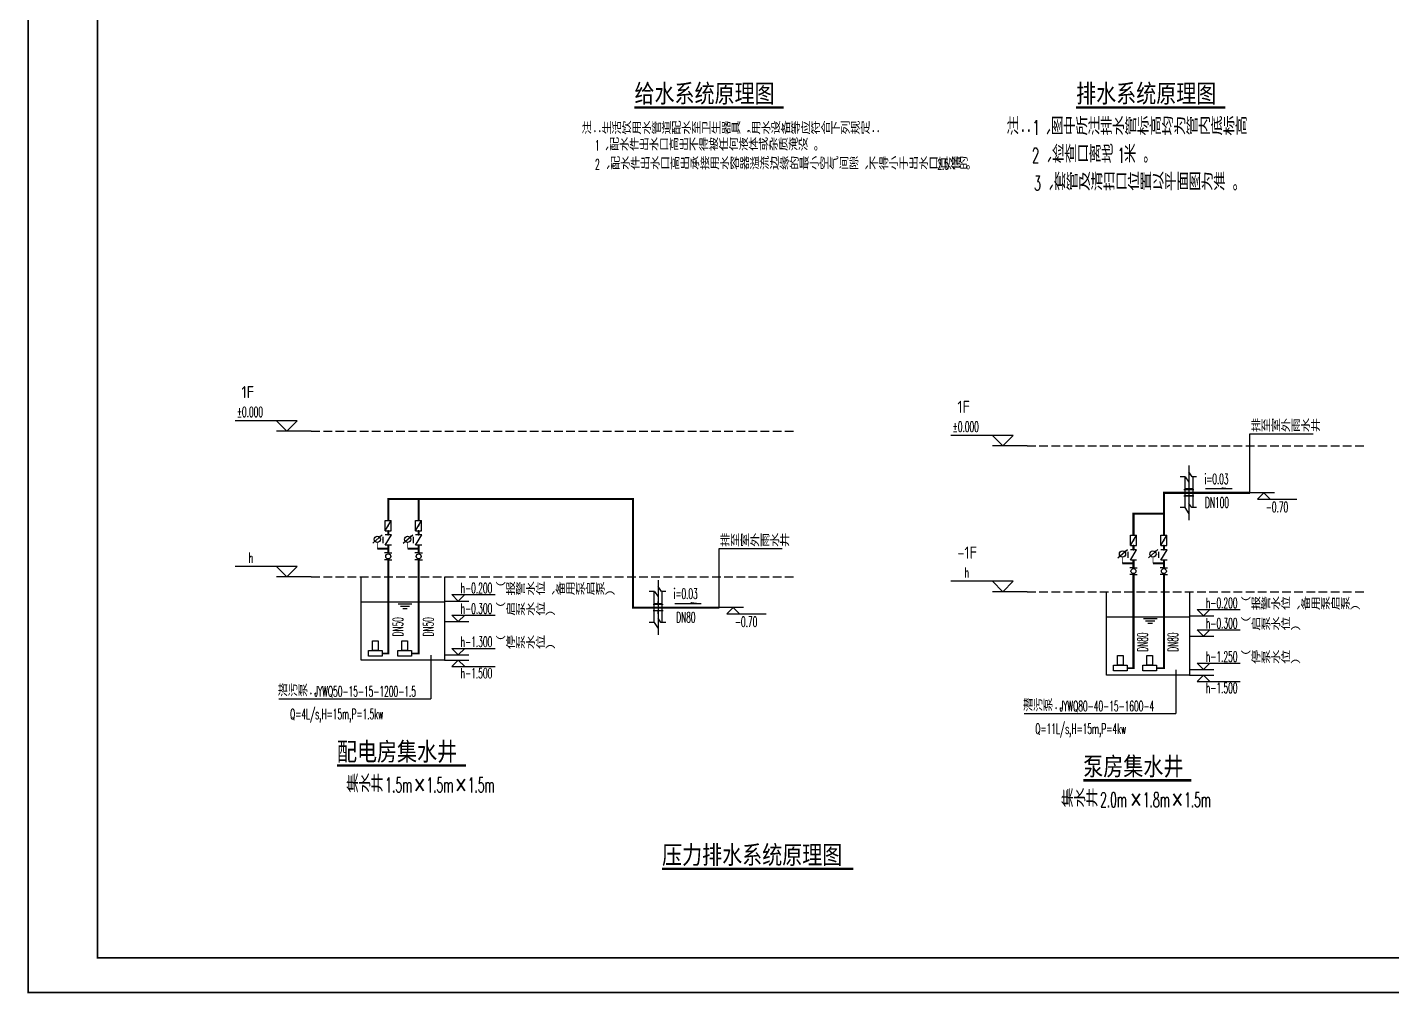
# Model space of a CAD drawing. Extents: x -452079 to 117456, y 3902 to 836955.
# Drawn here: x -328224 to -288910, y 206927 to 234629 of the extents above; entities that cross this region are included whole.
import ezdxf
from ezdxf.enums import TextEntityAlignment as Align

# ---------------------------------------------------------------- set-up
doc = ezdxf.new("R2010")
doc.units = 0
doc.header["$LTSCALE"] = 1000
doc.header["$MEASUREMENT"] = 0
for name, pattern in [('__DASH', [0.35, 0.25, -0.1]), ('DASH', [0.35, 0.25, -0.1]), ('DOTE_30', [0.726, 0.6, -0.06, 0.006, -0.06])]:
    doc.linetypes.add(name, pattern=pattern)
for name, color, linetype in [('0-cxFrame', 155, 'Continuous'), ('DIM_ELEV', 3, 'Continuous'), ('FM_ZF给水', 3, 'Continuous'), ('FM_ZF雨水', 4, 'Continuous'), ('gps-wang', 90, 'Continuous'), ('PIPE-雨水', 4, 'DOTE_30'), ('PUB_TITLE', 4, 'Continuous'), ('TWT_ZF文字', 3, 'Continuous'), ('WZ_ZF雨水', 4, 'Continuous'), ('雨水cao', 4, 'Continuous')]:
    doc.layers.add(name, color=color, linetype=linetype)
doc.layers.add('0-cxText', color=131, linetype='Continuous', lineweight=25)
doc.layers.add('Gps-ZF雨水', color=4, linetype='DOTE_30', lineweight=60)
doc.styles.add('-宋体', font='', dxfattribs={"width": 0.8})
doc.styles.add('_TCH_DIM', font='SIMPLEX', dxfattribs={"width": 0.75, "bigfont": '@1HZTXT'})
doc.styles.add('_TWT_PIPEDN', font='SIMPLEX', dxfattribs={"width": 0.65, "height": 3.5, "bigfont": 'HZTXT'})
doc.styles.add('cx_tuming', font='')
doc.styles.add('cx_tuqian1', font='')
doc.styles.get("Standard").update_dxf_attribs({"font": 'gbenor.shx', "bigfont": 'gbcbig.shx'})
doc.styles.add('黑体', font='', dxfattribs={"height": 12})
doc.styles.get('-宋体').set_extended_font_data('SimSun')
doc.styles.get('cx_tuming').set_extended_font_data('SimHei')
doc.styles.get('cx_tuqian1').set_extended_font_data('SimSun')
doc.styles.get('黑体').set_extended_font_data('SimHei')

# ---------------------------------------------------------------- blocks, each defined once
blk = doc.blocks.new('TK22.A1 L(Dragon)')
at = {"layer": '0-cxFrame', "color": 7, "const_width": 0.5}
blk.add_lwpolyline([(0, 0), (-841, 0), (-841, 594), (0, 594)], close=True, dxfattribs=at)
at = {"layer": '0-cxFrame', "const_width": 0.5}
blk.add_lwpolyline([(-80, 10), (-821, 10), (-821, 584), (-80, 584)], close=True, dxfattribs=at)
at = {"style": '黑体', "flags": 4}
blk.add_attdef('图幅', text='', height=3.3, dxfattribs=at).set_placement((-40, 3), align=Align.RIGHT)
at = {"layer": '0-cxText', "flags": 4}
for tag, height, style, p in [('建设单位', 3.5, 'cx_tuming', (-45, 240)), ('项目名称', 3.5, 'cx_tuming', (-45, 210)), ('子项名称', 3.5, 'cx_tuming', (-45, 180)), ('工程编号', 3.3, 'cx_tuqian1', (-35, 165)), ('图名1', 3.5, 'cx_tuming', (-45, 87)), ('图名2', 3.5, 'cx_tuming', (-45, 79)), ('图名3', 3.5, 'cx_tuming', (-45, 71)), ('出图日期', 3.3, 'cx_tuqian1', (-39, 60)), ('专业', 3.3, 'cx_tuqian1', (-55, 52)), ('图号', 3.3, 'cx_tuqian1', (-55, 44)), ('版次', 3.3, 'cx_tuqian1', (-20, 44))]:
    blk.add_attdef(tag, text='', height=height, dxfattribs=dict(at, style=style)).set_placement(p, align=Align.MIDDLE)
blk = doc.blocks.new('$VALVE$00000596')
blk.add_line((-216, 267), (241, 666))
blk.add_lwpolyline([(241, 666, 0, 50, 0), (114, 588, 50, 50, 0)], format="xyseb")
at = {"const_width": 30}
blk.add_lwpolyline([(0, 300), (0, 0)], dxfattribs=at)
blk.add_circle((0, 450), 150)
blk = doc.blocks.new('A$C63580975')
at = {"layer": 'FM_ZF雨水'}
blk.add_line((150, 180), (151, 180), dxfattribs=at)
blk.add_line((150, 180), (151, 180), dxfattribs=at)
at = {"layer": 'FM_ZF雨水', "const_width": 36}
for points in [[(150, 270), (0, 270), (0, 270)], [(150, 270), (0, 270), (0, 270)], [(0, 90), (0, 90), (150, 90)], [(0, 90), (0, 90), (150, 90)], [(150, 270), (150, 360)], [(150, 270), (150, 360)], [(150, 270), (300, 270), (300, 270)], [(150, 270), (300, 270), (300, 270)], [(300, 90), (300, 90), (150, 90)], [(150, 0), (150, 90)], [(300, 90), (300, 90), (150, 90)], [(150, 0), (150, 90)]]:
    blk.add_lwpolyline(points, dxfattribs=at)
blk = doc.blocks.new('$VALVE$00000316')
for p, q in [((-125, 72), (125, -72)), ((-125, 72), (-125, -72)), ((-125, 72), (125, 72)), ((125, 72), (125, -72)), ((-125, -72), (125, -72))]:
    blk.add_line(p, q)
at = {"const_width": 21.1}
blk.add_lwpolyline([(-11, 0, 1), (11, 0, 1)], format="xyb", close=True, dxfattribs=at)
for p in [(-125, 0), (125, 0)]:
    blk.add_point(p)
at = {"color": 7, "flags": 9}
for tag in ['XSIZE', 'YSIZE']:
    blk.add_attdef(tag, (0, 0), '', height=0.5, dxfattribs=at)
blk = doc.blocks.new('$VALVE$00000315')
blk.add_line((-75, 125), (75, 125))
blk.add_lwpolyline([(-125, -75), (-125, 75), (125, -75), (125, 75)])
for p in [(-125, 0), (125, 0)]:
    blk.add_point(p)
blk.add_solid([(0, 125), (0, 150), (75, 125)])
blk = doc.blocks.new('$VALVE$00000447')
for p, q in [((-82, 0), (-82, 90)), ((-82, 0), (-82, -90)), ((82, 0), (82, 90)), ((82, 0), (82, -90))]:
    blk.add_line(p, q)
blk.add_circle((0, 0), 60.1)
for p in [(-82, 0), (82, 0)]:
    blk.add_point(p)

msp = doc.modelspace()

# ---------------------------------------------------------------- hatches: boundary and pattern name
at = {"layer": 'FM_ZF雨水'}
for points in [[(-293511.36, 221335.76), (-293811.36, 221335.76), (-293811.36, 221375.76)], [(-308807.16, 218028.13), (-309107.16, 218028.13), (-309107.16, 218068.13)]]:
    msp.add_hatch(color=4, dxfattribs=at).paths.add_polyline_path(points)
at = {"layer": 'Gps-ZF雨水', "linetype": 'DOTE_30'}
for points in [[(-317823.14, 221039.5), (-317823.14, 221069.5), (-317853.14, 221069.5)], [(-317823.14, 221039.5), (-317853.14, 221039.5), (-317853.14, 221069.5)], [(-295474.63, 221215.64), (-295504.63, 221215.64), (-295504.63, 221245.64)], [(-295474.63, 221215.64), (-295474.63, 221245.64), (-295504.63, 221245.64)], [(-296351.02, 220614.43), (-296351.02, 220644.43), (-296381.02, 220644.43)], [(-296351.02, 220614.43), (-296381.02, 220614.43), (-296381.02, 220644.43)], [(-310770.43, 217908.01), (-310770.43, 217878.01), (-310800.43, 217878.01)], [(-317823.14, 216588.68), (-317793.14, 216588.68), (-317793.14, 216566.18)], [(-316946.76, 216588.68), (-316916.76, 216588.68), (-316916.76, 216566.18)], [(-296351.02, 216163.61), (-296321.02, 216163.61), (-296321.02, 216141.11)], [(-295474.63, 216163.61), (-295444.63, 216163.61), (-295444.63, 216141.11)]]:
    msp.add_hatch(color=256, dxfattribs=at).paths.add_polyline_path(points)
at = {"layer": 'Gps-ZF雨水'}
for points in [[(-310770.43, 221039.5), (-310770.43, 221069.5), (-310740.43, 221069.5)], [(-310770.43, 221039.5), (-310740.43, 221039.5), (-310740.43, 221069.5)], [(-310770.43, 217908.01), (-310800.43, 217908.01), (-310800.43, 217878.01)]]:
    msp.add_hatch(color=256, dxfattribs=at).paths.add_polyline_path(points)
at = {"layer": 'PIPE-雨水', "linetype": 'DOTE_30'}
for points in [[(-317823.14, 216588.68), (-317823.14, 216566.18), (-317793.14, 216566.18)], [(-316946.76, 216588.68), (-316946.76, 216566.18), (-316916.76, 216566.18)], [(-296351.02, 216163.61), (-296351.02, 216141.11), (-296321.02, 216141.11)], [(-295474.63, 216163.61), (-295474.63, 216141.11), (-295444.63, 216141.11)]]:
    msp.add_hatch(color=256, dxfattribs=at).paths.add_polyline_path(points)

# ---------------------------------------------------------------- linework, layer by layer
at = {"layer": 'DIM_ELEV'}
for p, q in [((-320443.2, 223290.71), (-322238.2, 223290.71)), ((-320743.2, 222990.71), (-321043.2, 223290.71)), ((-320043.2, 222990.71), (-321043.2, 222990.71)), ((-320743.2, 222990.71), (-320443.2, 223290.71)), ((-299816.42, 222865.64), (-301611.42, 222865.64)), ((-300116.42, 222565.64), (-300416.42, 222865.64)), ((-299416.42, 222565.64), (-300416.42, 222565.64)), ((-300116.42, 222565.64), (-299816.42, 222865.64)), ((-320443.2, 219090.71), (-322238.2, 219090.71)), ((-320743.2, 218790.71), (-321043.2, 219090.71)), ((-320743.2, 218790.71), (-320443.2, 219090.71)), ((-320043.2, 218790.71), (-321043.2, 218790.71)), ((-299816.42, 218665.64), (-301611.42, 218665.64)), ((-300116.42, 218365.64), (-300416.42, 218665.64)), ((-300116.42, 218365.64), (-299816.42, 218665.64)), ((-299416.42, 218365.64), (-300416.42, 218365.64))]:
    msp.add_line(p, q, dxfattribs=at)
at = {"layer": 'DIM_ELEV', "linetype": '__DASH'}
for p, q in [((-320043.2, 222990.71, -800.07), (-306140.41, 222990.71, -800.07)), ((-299416.42, 222565.64), (-289631.8, 222565.64)), ((-320043.2, 218790.71, -800.07), (-306140.41, 218790.71, -800.07)), ((-299416.42, 218365.64), (-289631.8, 218365.64))]:
    msp.add_line(p, q, dxfattribs=at)
at = {"layer": 'FM_ZF给水', "linetype": 'DASH', "const_width": 45, "elevation": -800.07}
for points in [[(-318140.12, 219607.2), (-318140.05, 219607.2)], [(-317263.73, 219607.2), (-317263.66, 219607.2)]]:
    msp.add_lwpolyline(points, dxfattribs=at)
at = {"layer": 'FM_ZF给水', "linetype": 'DASH', "const_width": 45}
for points in [[(-296667.99, 219182.14), (-296667.92, 219182.14)], [(-295791.6, 219182.14), (-295791.53, 219182.14)]]:
    msp.add_lwpolyline(points, dxfattribs=at)
at = {"layer": 'FM_ZF雨水', "color": 4}
for points in [[(-294271.76, 221335.76), (-293511.36, 221335.76)], [(-309567.56, 218028.13), (-308807.16, 218028.13)]]:
    msp.add_lwpolyline(points, dxfattribs=at)
at = {"layer": 'gps-wang'}
for p, q in [((-294751.79, 222006.1), (-294751.79, 220431.25)), ((-294656.72, 221680.44), (-294751.79, 221823.04)), ((-294856.72, 221680.44), (-295007.31, 221680.44)), ((-294871.86, 221680.44), (-294871.86, 220789.25)), ((-294856.72, 221680.44), (-294751.79, 221523.04)), ((-294532.23, 221680.44), (-294656.72, 221680.44)), ((-294631.71, 220789.25), (-294631.71, 221680.44)), ((-294631.71, 221326.11), (-294871.86, 221326.11)), ((-294631.71, 221126.11), (-294871.86, 221126.11)), ((-294868.41, 220789.25), (-295007.31, 220789.25)), ((-294868.41, 220789.25), (-294751.79, 220614.31)), ((-294671.53, 220789.25), (-294751.79, 220909.64)), ((-294532.23, 220789.25), (-294671.53, 220789.25)), ((-310047.59, 218698.47), (-310047.59, 217123.62)), ((-310152.52, 218372.81), (-310303.11, 218372.81)), ((-310167.66, 218372.81), (-310167.66, 217481.62)), ((-310152.52, 218372.81), (-310047.59, 218215.41)), ((-309952.52, 218372.81), (-310047.59, 218515.41)), ((-309828.03, 218372.81), (-309952.52, 218372.81)), ((-309927.51, 217481.62), (-309927.51, 218372.81)), ((-309927.51, 218018.49), (-310167.66, 218018.49)), ((-309927.51, 217818.49), (-310167.66, 217818.49)), ((-310164.21, 217481.62), (-310303.11, 217481.62)), ((-310164.21, 217481.62), (-310047.59, 217306.68)), ((-309967.33, 217481.62), (-310047.59, 217602.01)), ((-309828.03, 217481.62), (-309967.33, 217481.62))]:
    msp.add_line(p, q, dxfattribs=at)
at = {"layer": 'Gps-ZF雨水', "linetype": 'DOTE_30', "const_width": 60}
for points in [[(-317823.14, 221039.5), (-316946.76, 221039.5)], [(-317823.14, 220419.53), (-317823.14, 221039.5)], [(-316946.76, 220419.53), (-316946.76, 221039.5)], [(-295474.63, 220614.43), (-295474.63, 221215.64)], [(-295474.63, 221215.64), (-292991.72, 221215.64)], [(-296351.02, 220614.43), (-295474.63, 220614.43)], [(-296351.02, 219994.46), (-296351.02, 220614.43)], [(-295474.63, 219994.46), (-295474.63, 220614.43)], [(-317823.14, 220002.47), (-317823.14, 220119.94)], [(-316946.76, 220002.47), (-316946.76, 220119.94)], [(-318140.05, 219607.2), (-317823.14, 219607.2)], [(-317823.14, 219607.2), (-317823.14, 219702.47)], [(-317823.14, 219482.65), (-317823.14, 219607.2)], [(-317263.66, 219607.2), (-316946.76, 219607.2)], [(-316946.76, 219607.2), (-316946.76, 219702.47)], [(-316946.76, 219482.65), (-316946.76, 219607.2)], [(-296351.02, 219577.4), (-296351.02, 219694.88)], [(-295474.63, 219577.4), (-295474.63, 219694.88)], [(-317823.14, 216588.68), (-317823.14, 219286.21)], [(-316946.76, 216588.68), (-316946.76, 219286.21)], [(-296667.92, 219182.14), (-296351.02, 219182.14)], [(-296351.02, 219182.14), (-296351.02, 219277.4)], [(-296351.02, 219057.59), (-296351.02, 219182.14)], [(-295791.53, 219182.14), (-295474.63, 219182.14)], [(-295474.63, 219182.14), (-295474.63, 219277.4)], [(-295474.63, 219057.59), (-295474.63, 219182.14)], [(-296351.02, 216163.61), (-296351.02, 218861.14)], [(-295474.63, 216163.61), (-295474.63, 218861.14)], [(-310770.43, 217908.01), (-308287.52, 217908.01)]]:
    msp.add_lwpolyline(points, dxfattribs=at)
at = {"layer": 'Gps-ZF雨水', "const_width": 60}
for points in [[(-316946.76, 221039.5), (-310770.43, 221039.5)], [(-310770.43, 217908.01), (-310770.43, 221039.5)]]:
    msp.add_lwpolyline(points, dxfattribs=at)
at = {"layer": 'PIPE-雨水', "linetype": 'DOTE_30', "const_width": 45}
for points in [[(-318002.51, 216588.68), (-317823.14, 216588.68)], [(-317156.14, 216588.68), (-316946.76, 216588.68)], [(-296530.38, 216163.61), (-296351.02, 216163.61)], [(-295684.02, 216163.61), (-295474.63, 216163.61)]]:
    msp.add_lwpolyline(points, dxfattribs=at)
at = {"layer": 'PUB_TITLE', "color": 20, "const_width": 70}
for points in [[(-310728.65, 232317.47), (-306432.36, 232317.47)], [(-298002.8, 232317.47), (-293704.15, 232317.47)], [(-319300.65, 213355.86), (-315580.91, 213355.86)], [(-297797.68, 212930.8), (-294685.19, 212930.8)], [(-309933.07, 210380.22), (-304427, 210380.22)]]:
    msp.add_lwpolyline(points, dxfattribs=at)
at = {"layer": 'TWT_ZF文字', "color": 127}
for p, q in [((-292994.03, 222918.4), (-291173.63, 222918.4)), ((-292994.03, 221215.64), (-292994.03, 222918.4)), ((-292291.72, 221215.64), (-292991.72, 221215.64)), ((-292591.72, 221215.64), (-292775.57, 221031.79)), ((-292775.57, 221031.79), (-291641.48, 221031.79)), ((-292407.88, 221031.79), (-292591.72, 221215.64)), ((-308289.83, 217908.01), (-308289.83, 219610.77)), ((-308289.83, 219610.77), (-306469.43, 219610.77)), ((-315988.45, 218281.45, -800.07), (-314744.17, 218281.45, -800.07)), ((-315804.6, 218097.61, -800.07), (-315988.45, 218281.45, -800.07)), ((-315620.76, 218281.45, -800.07), (-315804.6, 218097.61, -800.07)), ((-316204.84, 218097.61, -800.07), (-315504.6, 218097.61, -800.07)), ((-307587.52, 217908.01), (-308287.52, 217908.01)), ((-307887.52, 217908.01), (-308071.37, 217724.16)), ((-307703.68, 217724.16), (-307887.52, 217908.01)), ((-294516.32, 217856.39, 800.07), (-293272.04, 217856.39, 800.07)), ((-294332.48, 217672.54, 800.07), (-294516.32, 217856.39, 800.07)), ((-294148.63, 217856.39, 800.07), (-294332.48, 217672.54, 800.07)), ((-316204.84, 217508.67, -800.07), (-315504.6, 217508.67, -800.07)), ((-315988.45, 217692.51, -800.07), (-314744.17, 217692.51, -800.07)), ((-315804.6, 217508.67, -800.07), (-315988.45, 217692.51, -800.07)), ((-315620.76, 217692.51, -800.07), (-315804.6, 217508.67, -800.07)), ((-308071.37, 217724.16), (-306937.28, 217724.16)), ((-294732.71, 217672.54, 800.07), (-294032.48, 217672.54, 800.07)), ((-294732.71, 217083.6, 800.07), (-294032.48, 217083.6, 800.07)), ((-294516.32, 217267.45, 800.07), (-293272.04, 217267.45, 800.07)), ((-294332.48, 217083.6, 800.07), (-294516.32, 217267.45, 800.07)), ((-294148.63, 217267.45, 800.07), (-294332.48, 217083.6, 800.07)), ((-315988.45, 216734.36, -800.07), (-314744.17, 216734.36, -800.07)), ((-315804.6, 216550.51, -800.07), (-315988.45, 216734.36, -800.07)), ((-315620.76, 216734.36, -800.07), (-315804.6, 216550.51, -800.07)), ((-316597.59, 216536.51, -800.07), (-316597.59, 215282.59, -800.07)), ((-316204.84, 216550.51, -800.07), (-315504.6, 216550.51, -800.07)), ((-316204.84, 216390.71, -800.07), (-315504.6, 216390.71, -800.07)), ((-315804.6, 216390.71, -800.07), (-315988.45, 216206.86, -800.07)), ((-315620.76, 216206.86, -800.07), (-315804.6, 216390.71, -800.07)), ((-294516.32, 216309.29, 800.07), (-293272.04, 216309.29, 800.07)), ((-294332.48, 216125.45, 800.07), (-294516.32, 216309.29, 800.07)), ((-294148.63, 216309.29, 800.07), (-294332.48, 216125.45, 800.07)), ((-315988.45, 216206.86, -800.07), (-314744.17, 216206.86, -800.07)), ((-295125.46, 216111.45, 800.07), (-295125.46, 214857.52, 800.07)), ((-294732.71, 216125.45, 800.07), (-294032.48, 216125.45, 800.07)), ((-294732.71, 215965.64, 800.07), (-294032.48, 215965.64, 800.07)), ((-294332.48, 215965.64, 800.07), (-294516.32, 215781.79, 800.07)), ((-294148.63, 215781.79, 800.07), (-294332.48, 215965.64, 800.07)), ((-294516.32, 215781.79, 800.07), (-293272.04, 215781.79, 800.07)), ((-320976.92, 215282.59, -800.07), (-316597.59, 215282.59, -800.07)), ((-299504.8, 214857.52, 800.07), (-295125.46, 214857.52, 800.07))]:
    msp.add_line(p, q, dxfattribs=at)
at = {"layer": 'TWT_ZF文字', "color": 4}
for p, q in [((-318604.84, 216390.71, -800.07), (-318604.84, 218790.71, -800.07)), ((-316204.84, 218790.71, -800.07), (-316204.84, 216390.71, -800.07)), ((-297132.71, 215965.64, 800.07), (-297132.71, 218365.64, 800.07)), ((-294732.71, 218365.64, 800.07), (-294732.71, 215965.64, 800.07)), ((-318604.84, 218070.71, -800.07), (-316204.84, 218070.71, -800.07)), ((-317537.99, 218017.94, -800.07), (-317141.99, 218017.94, -800.07)), ((-317471.99, 217951.94, -800.07), (-317207.99, 217951.94, -800.07)), ((-317405.99, 217885.94, -800.07), (-317273.99, 217885.94, -800.07)), ((-297132.71, 217645.64, 800.07), (-294732.71, 217645.64, 800.07)), ((-296065.87, 217592.87, 800.07), (-295669.87, 217592.87, 800.07)), ((-295999.87, 217526.87, 800.07), (-295735.87, 217526.87, 800.07)), ((-295933.87, 217460.87, 800.07), (-295801.87, 217460.87, 800.07)), ((-316204.84, 216390.71, -800.07), (-318604.84, 216390.71, -800.07)), ((-294732.71, 215965.64, 800.07), (-297132.71, 215965.64, 800.07))]:
    msp.add_line(p, q, dxfattribs=at)
at = {"layer": '雨水cao'}
for points, elevation in [([(-318002.51, 216670.37), (-318002.51, 216506.98), (-318395.3, 216506.98), (-318395.3, 216670.37)], -800.07), ([(-318280.59, 216952.05), (-318117.21, 216952.05), (-318117.21, 216670.37), (-318280.59, 216670.37)], -800.07), ([(-317156.14, 216670.37), (-317156.14, 216506.98), (-317548.93, 216506.98), (-317548.93, 216670.37)], -800.07), ([(-317434.23, 216952.05), (-317270.84, 216952.05), (-317270.84, 216670.37), (-317434.23, 216670.37)], -800.07), ([(-296530.38, 216245.3), (-296530.38, 216081.92), (-296923.17, 216081.92), (-296923.17, 216245.3)], 800.07), ([(-296808.47, 216526.98), (-296645.08, 216526.98), (-296645.08, 216245.3), (-296808.47, 216245.3)], 800.07), ([(-295684.02, 216245.3), (-295684.02, 216081.92), (-296076.8, 216081.92), (-296076.8, 216245.3)], 800.07), ([(-295962.1, 216526.98), (-295798.72, 216526.98), (-295798.72, 216245.3), (-295962.1, 216245.3)], 800.07)]:
    msp.add_lwpolyline(points, close=True, dxfattribs=dict(at, elevation=elevation))

# ---------------------------------------------------------------- block references
at = {"layer": '0-cxFrame', "xscale": 100, "yscale": 100, "zscale": 100}
msp.add_blockref('TK22.A1 L(Dragon)', (-244098.56, 206814.62), dxfattribs=at)
at = {"layer": 'FM_ZF给水', "xscale": 0.6000000014901161, "yscale": 0.6000000014901161, "zscale": 0.6000000014901161}
for p in [(-318140.12, 219607.2, -800.07), (-317263.73, 219607.2, -800.07), (-296667.99, 219182.14, 0), (-295791.6, 219182.14, 0)]:
    msp.add_blockref('$VALVE$00000596', p, dxfattribs=at)
at = {"layer": 'FM_ZF雨水'}
for p in [(-294902.89, 221035.64), (-310198.69, 217728.01)]:
    msp.add_blockref('A$C63580975', p, dxfattribs=at)
at = {"layer": 'FM_ZF雨水', "xscale": 1.2, "yscale": 1.2, "zscale": 1.2, "rotation": 90}
for name, p in [('$VALVE$00000316', (-317823.14, 220269.74)), ('$VALVE$00000316', (-316946.76, 220269.74)), ('$VALVE$00000315', (-317823.14, 219852.47)), ('$VALVE$00000315', (-316946.76, 219852.47)), ('$VALVE$00000316', (-296351.02, 219844.67)), ('$VALVE$00000316', (-295474.63, 219844.67)), ('$VALVE$00000447', (-317823.14, 219384.43)), ('$VALVE$00000447', (-316946.76, 219384.43)), ('$VALVE$00000315', (-296351.02, 219427.4)), ('$VALVE$00000315', (-295474.63, 219427.4)), ('$VALVE$00000447', (-296351.02, 218959.36)), ('$VALVE$00000447', (-295474.63, 218959.36))]:
    msp.add_blockref(name, p, dxfattribs=at)

# ---------------------------------------------------------------- texts
at = {"layer": 'DIM_ELEV'}
for s, p in [('1F', (-322051.05, 223941.5, -800.07)), ('1F', (-301424.27, 223516.44)), ('-1F', (-301424.27, 219316.44))]:
    msp.add_text(s, height=350, dxfattribs=at).set_placement(p)
at = {"layer": 'DIM_ELEV', "color": 7, "style": '_TCH_DIM', "width": 0.529412}
for s, p in [('%%P0.000', (-322187.2, 223395.71)), ('%%P0.000', (-301560.42, 222970.64)), ('h', (-321843.28, 219195.71)), ('h', (-301216.5, 218770.64))]:
    msp.add_text(s, height=297.5, dxfattribs=at).set_placement(p)
at = {"layer": 'PUB_TITLE', "color": 7, "style": '-宋体', "width": 0.8}
for s, p in [('给水系统原理图', (-310728.65, 232457.47)), ('排水系统原理图', (-298002.8, 232457.47)), ('配电房集水井', (-319300.65, 213495.86)), ('泵房集水井', (-297797.68, 213070.8, 1600.13)), ('压力排水系统原理图', (-309933.07, 210520.22))]:
    msp.add_text(s, height=528.692, dxfattribs=at).set_placement(p)
at = {"layer": 'TWT_ZF文字', "style": '_TCH_DIM'}
for s, height, width, p in [('注：', 496.063, 0.75, (-300002.71, 231526.92)), ('1', 425, 0.529412, (-299252.71, 231526.92)), ('、图中所注排水管标高均为管内底标高', 496.063, 0.75, (-299081.28, 231526.92)), ('、检查口离地', 496.063, 0.75, (-299051.21, 230726.92)), ('米。', 496.063, 0.75, (-296629.78, 230726.92)), ('2', 425, 0.529412, (-299265.5, 230726.92)), ('1', 425, 0.529412, (-296801.21, 230726.92)), ('、套管及清扫口位置以平面图为准。', 496.063, 0.75, (-299002.3, 229926.92)), ('3', 425, 0.529412, (-299216.58, 229926.92)), ('集水井', 496.063, 0.75, (-319033.07, 212585.13)), ('1.5m', 425, 0.529412, (-317908.07, 212585.13)), ('×', 496.06, 0.75, (-317093.78, 212585.13)), ('1.5m', 425, 0.529412, (-316718.78, 212585.13)), ('×', 496.06, 0.75, (-315904.5, 212585.13)), ('1.5m', 425, 0.529412, (-315529.5, 212585.13)), ('集水井', 496.063, 0.75, (-298434.89, 212160.07, 1600.13)), ('2.0m', 425, 0.529412, (-297309.89, 212160.07, 1600.13)), ('×', 496.06, 0.75, (-296452.75, 212160.07, 1600.13)), ('1.8m', 425, 0.529412, (-296077.75, 212160.07, 1600.13)), ('×', 496.06, 0.75, (-295263.46, 212160.07, 1600.13)), ('1.5m', 425, 0.529412, (-294888.46, 212160.07, 1600.13))]:
    msp.add_text(s, height=height, dxfattribs=dict(at, width=width)).set_placement(p)
at = {"layer": 'TWT_ZF文字', "color": 6, "style": '_TCH_DIM'}
for s, height, width, p in [('注：生活饮用水管道配水至卫生器具，用水设备等应符合下列规定：', 347.2441, 0.75, (-312246.43, 231549.59)), ('1', 297.5, 0.529412, (-311864.18, 231075.15)), ('、配水件出水口高出不得被任何液体或杂质淹没。', 347.2441, 0.75, (-311744.18, 231075.15)), ('2', 297.5, 0.529412, (-311864.18, 230531.35)), ('、配水件出水口高出承接用水容器溢流边缘的最小空气间隙、不得小于出水口直径的', 347.2441, 0.75, (-311714.18, 230531.35)), ('2.5', 297.5, 0.529412, (-302001.68, 230531.35)), ('倍。', 347.244, 0.75, (-301626.68, 230531.35))]:
    msp.add_text(s, height=height, dxfattribs=dict(at, width=width)).set_placement(p)
at = {"layer": 'TWT_ZF文字', "color": 127, "style": '_TCH_DIM'}
for s, height, width, p in [('排至室外雨水井', 347.244, 0.75, (-292968.56, 222976.03, -5301.73)), ('-0.70', 297.5, 0.529412, (-292540.01, 220657.74)), ('排至室外雨水井', 347.244, 0.75, (-308264.36, 219668.4, -5301.73)), ('h-0.200', 297.5, 0.529412, (-315736.1, 218320.6, -800.07)), ('（报警水位、备用泵启泵）', 347.2441, 0.75, (-314728.96, 218271.24, -800.07)), ('h-0.200', 297.5, 0.529412, (-294263.98, 217895.53, 800.07)), ('（报警水位、备用泵启泵）', 347.2441, 0.75, (-293256.83, 217846.17, 800.07)), ('h-0.300', 297.5, 0.529412, (-315736.1, 217731.66, -800.07)), ('（启泵水位）', 347.244, 0.75, (-314728.96, 217682.3, -800.07)), ('-0.70', 297.5, 0.529412, (-307835.81, 217350.12)), ('h-0.300', 297.5, 0.529412, (-294263.98, 217306.59, 800.07)), ('（启泵水位）', 347.244, 0.75, (-293256.83, 217257.23, 800.07)), ('h-1.300', 297.5, 0.529412, (-315736.1, 216773.51, -800.07)), ('（停泵水位）', 347.244, 0.75, (-314728.96, 216724.14, -800.07)), ('h-1.250', 297.5, 0.529412, (-294263.98, 216348.44, 800.07)), ('（停泵水位）', 347.244, 0.75, (-293256.83, 216299.08, 800.07)), ('h-1.500', 297.5, 0.529412, (-315736.1, 215870.22, -800.07)), ('潜污泵：', 347.244, 0.75, (-321003.37, 215346.5, -800.07)), ('JYWQ50-15-15-1200-1.5', 297.5, 0.529412, (-319953.37, 215346.5, -800.07)), ('h-1.500', 297.5, 0.529412, (-294263.98, 215445.15, 800.07)), ('Q=4L/s,H=15m,P=1.5kw', 297.5, 0.529412, (-320651.01, 214692.87, -800.07)), ('潜污泵：', 347.244, 0.75, (-299531.24, 214921.43, 800.07)), ('JYWQ80-40-15-1600-4', 297.5, 0.529412, (-298481.24, 214921.43, 800.07)), ('Q=11L/s,H=15m,P=4kw', 297.5, 0.529412, (-299178.89, 214267.8, 800.07))]:
    msp.add_text(s, height=height, dxfattribs=dict(at, width=width)).set_placement(p)
at = {"layer": 'TWT_ZF文字', "color": 4, "style": '_TCH_DIM', "width": 0.529412}
for p in [(-295939.96, 216633.26, 800.07), (-295063.57, 216633.26, 800.07)]:
    msp.add_text('DN80', height=297.5, rotation=90, dxfattribs=at).set_placement(p)
at = {"layer": 'WZ_ZF雨水', "style": '_TWT_PIPEDN', "width": 0.52}
for s, p in [('i=0.03', (-294306.78, 221466.27)), ('DN100', (-294288.21, 220786.44)), ('i=0.03', (-309602.58, 218158.64)), ('DN80', (-309524.58, 217478.81))]:
    msp.add_text(s, height=300, dxfattribs=at).set_placement(p)
for p in [(-317394.98, 217078.01), (-316518.59, 217078.01)]:
    msp.add_text('DN50', height=300, rotation=90, dxfattribs=at).set_placement(p)

doc.saveas('drawing.dxf')
